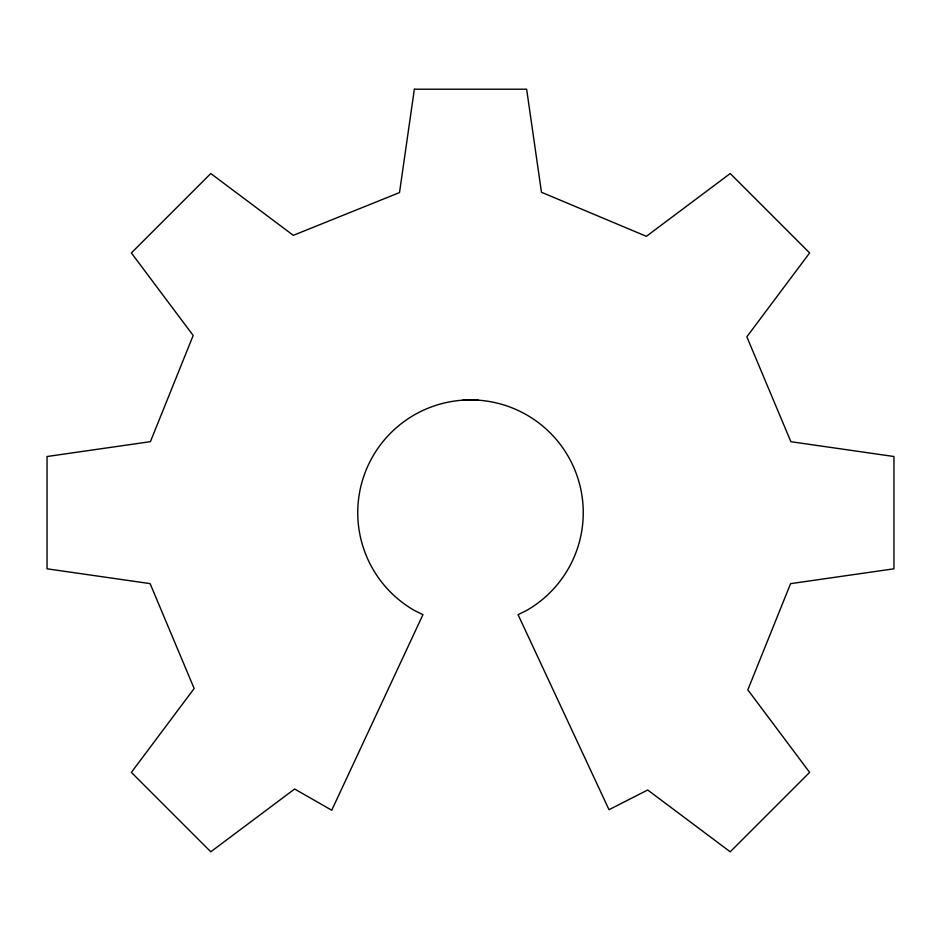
<?xml version="1.0" encoding="UTF-8"?>
<svg xmlns="http://www.w3.org/2000/svg" width="941" height="941" viewBox="0 0 941 941"><rect width="100%" height="100%" fill="white"/><g stroke="black" fill="none" stroke-linecap="round" stroke-linejoin="round"><path stroke-width="1.41" d="M477.852 399.678A112.332 112.332 0 0 1 463.16 399.678M414.358 89.207L399.502 192.587L293.31 235.332L210.784 173.532L131.375 252.941L193.176 335.466L150.419 441.658L47.05 456.514L47.05 568.811L150.113 583.62L194.164 688.53L131.375 772.385L210.784 851.793L294.627 789.005L331.738 810.236L422.944 614.661L414.122 610.309A112.755 112.755 0 0 1 384.128 440.188A112.755 112.755 0 0 1 556.872 440.188A112.755 112.755 0 0 1 526.878 610.309L518.068 614.661L609.015 809.695L647.69 789.993L730.216 851.793L809.625 772.385L747.824 689.847L790.581 583.655L893.95 568.811L893.95 456.514L790.887 441.705L746.836 336.796L809.625 252.941L730.216 173.532L646.373 236.32L541.463 192.27L526.642 89.207L414.358 89.207"/></g></svg>
